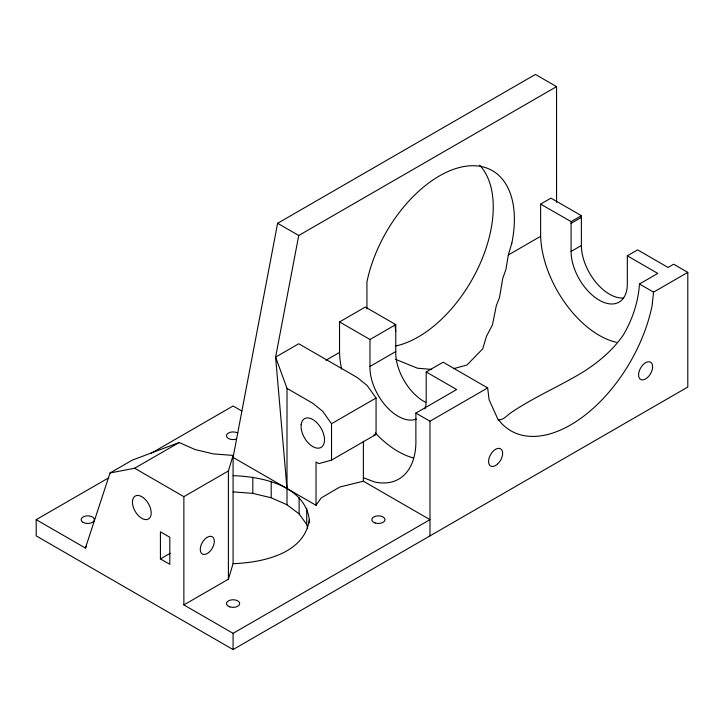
<?xml version="1.0" encoding="UTF-8"?>
<svg xmlns="http://www.w3.org/2000/svg" width="724" height="724" viewBox="0 0 724 724"><rect width="100%" height="100%" fill="white"/><g stroke="black" fill="none" stroke-linecap="round" stroke-linejoin="round"><path stroke-width="1.09" d="M307.673 528.647L306.732 524.502L299.112 513.886L286.994 504.773L287.012 388.39L275.609 357.113L298.731 235.49L556.557 86.636L556.575 202.394M425.658 402.345A39.775 22.969 60 0 1 395.766 351.556L395.766 324.614L365.321 307.039L339.538 321.918L339.538 352.425A82.871 47.847 60 0 0 341.583 369.041M108.681 477.813L36.2 519.66L36.2 535.896L233.083 649.564L687.8 387.041L687.8 272.369L673.7 264.233L668.071 267.473L637.645 249.871L627.328 255.816L657.763 273.428L639.455 283.998C638.324 301.836 632.477 319.375 623.464 334.769C613.237 349.755 599.526 361.294 584.458 371.159C560.638 385.865 534.484 396.743 511.225 412.544C507.081 415.232 503.488 420.336 498.012 419.902M687.8 272.369L653.555 292.143L652.107 305.655A119.333 68.898 -60 0 1 581.616 417.739A119.333 68.898 -60 0 1 497.533 418.4L489.098 399.784L487.659 387.919L443.106 362.199L426.21 371.955L426.21 401.15A39.775 22.969 60 0 1 424.997 408.807M511.832 243.155L508.32 254.975L505.958 269.301L502.682 278.586L499.56 297.311L496.302 305.682L492.456 324.904L486.528 336.189L482.736 348.832L466.917 365.068L453.324 368.715M556.557 86.636L535.425 74.436L277.609 223.291L233.083 457.414L316.026 505.289L321.139 497.985L339.864 486.981L363.385 481.216L429.975 519.66L233.083 633.328L183.869 604.911L183.869 496.655L134.646 468.238L110.03 472.971L85.423 548.077L36.2 519.66M233.083 475.641C261.898 476.682 304.514 485.225 309.329 519.642C304.551 554.086 261.907 562.639 233.083 563.67L228.404 579.2L183.869 604.911M228.404 579.2L228.404 470.944L233.083 455.414L213.354 453.912L194.964 449.514L179.181 442.518L132.302 460.111L110.03 472.971M85.423 548.077L86.473 546.095M416.372 419.033A39.775 22.969 60 0 1 385.883 406.001A39.775 22.969 60 0 1 369.982 366.444L369.982 339.502L395.766 324.614M616.396 342.298A82.871 47.847 60 0 1 540.638 236.323L540.638 204.096L550.955 198.141L581.381 215.671L581.39 245.49A39.775 22.969 60 0 0 623.581 297.98M150.809 453.486L233.083 405.983L241.798 411.015M134.646 468.238L179.181 442.518M325.945 360.271L339.538 352.425M508.32 254.975L540.638 236.323M540.638 204.096L571.073 221.625L581.381 215.671M627.328 255.816L627.328 283.926A39.775 22.969 60 0 1 599.201 300.161A39.775 22.969 60 0 1 571.073 251.445L571.073 223.345L581.381 217.39M369.982 366.444L395.766 351.556M571.073 251.445L581.39 245.49M183.869 496.655L228.404 470.944M316.026 505.289L316.026 461.984L318.85 463.622L331.529 460.111L331.529 423.721L376.064 398.01L367.177 385.53L357.312 377.566L298.75 343.755L275.609 357.113L286.994 488.537M160.429 558.901L169.805 564.313L169.805 537.253L160.429 531.832L160.429 558.901L170.194 553.263M331.529 460.111L376.064 434.4L376.064 398.01M363.385 477.695L374.507 481.949A82.871 47.847 60 0 0 415.875 438.708L415.875 413.087L456.654 389.539L426.21 371.955M415.875 413.087L429.975 421.223L487.659 387.919M373.955 434.988L376.064 434.4M233.083 491.877L252.821 493.379L271.21 497.777L286.994 504.773M431.748 369.43L417.449 368.208L395.431 359.285M639.455 283.998L653.555 292.143M277.609 223.291L298.731 235.49M339.538 321.918L369.982 339.502M287.012 388.39L312.777 403.277L322.642 411.241L331.529 423.721M394.987 325.022L395.729 331.112M571.073 221.625L571.073 223.345M429.975 421.223L429.975 535.896M366.932 308.877L366.932 281.971A106.075 61.25 -60 0 1 458.781 167.687A106.075 61.25 -60 0 1 511.832 243.155M363.385 441.224L363.385 481.216M309.329 519.642L309.329 522.891M306.732 508.266L306.732 524.502M299.112 497.65L299.112 513.886M271.21 481.541L271.21 497.777M252.821 477.143L252.821 493.379M233.083 455.414L233.083 563.67M233.083 633.328L233.083 649.564M413.341 457.93A82.871 47.847 60 0 1 375.249 432.916M236.404 439.07A6.634 3.828 0 0 1 227.653 437.957A6.634 3.828 0 0 1 228.829 432.825A6.634 3.828 0 0 1 237.771 433.052M479.704 165.226A106.075 61.241 -60 0 1 478.682 266.776A106.075 61.241 -60 0 1 395.539 346.018M301.148 424.644L301.166 428.192A16.571 9.566 60 0 0 319.13 448.093A16.571 9.566 60 0 0 319.022 425.196A16.571 9.566 60 0 0 301.148 424.644M132.528 500.746A13.258 7.656 60 0 0 145.415 519.606A13.258 7.656 60 0 0 147.533 502.239A13.258 7.656 60 0 0 132.528 500.746M208.602 552.602A9.946 5.738 -60 0 0 212.639 537A9.946 5.738 -60 0 0 200.666 546.511A9.946 5.738 -60 0 0 208.602 552.602M497.424 464.202A9.946 5.738 -60 0 0 500.574 448.799A9.946 5.738 -60 0 0 488.809 459.233A9.946 5.738 -60 0 0 497.424 464.202M647.428 377.593A9.946 5.738 -60 0 0 650.586 362.19A9.946 5.738 -60 0 0 638.821 372.625A9.946 5.738 -60 0 0 647.428 377.593M83.079 522.366A6.634 3.828 0 0 0 94.165 520.646A6.634 3.828 0 0 0 86.047 515.959A6.634 3.828 0 0 0 83.079 522.366M229.77 606.875A6.634 3.828 0 0 0 239.716 603.563A6.634 3.828 0 0 0 229.77 600.241A6.634 3.828 0 0 0 229.77 606.875M375.095 522.972A6.634 3.828 0 0 0 385.032 519.66A6.634 3.828 0 0 0 375.095 516.339A6.634 3.828 0 0 0 375.095 522.972"/></g></svg>
